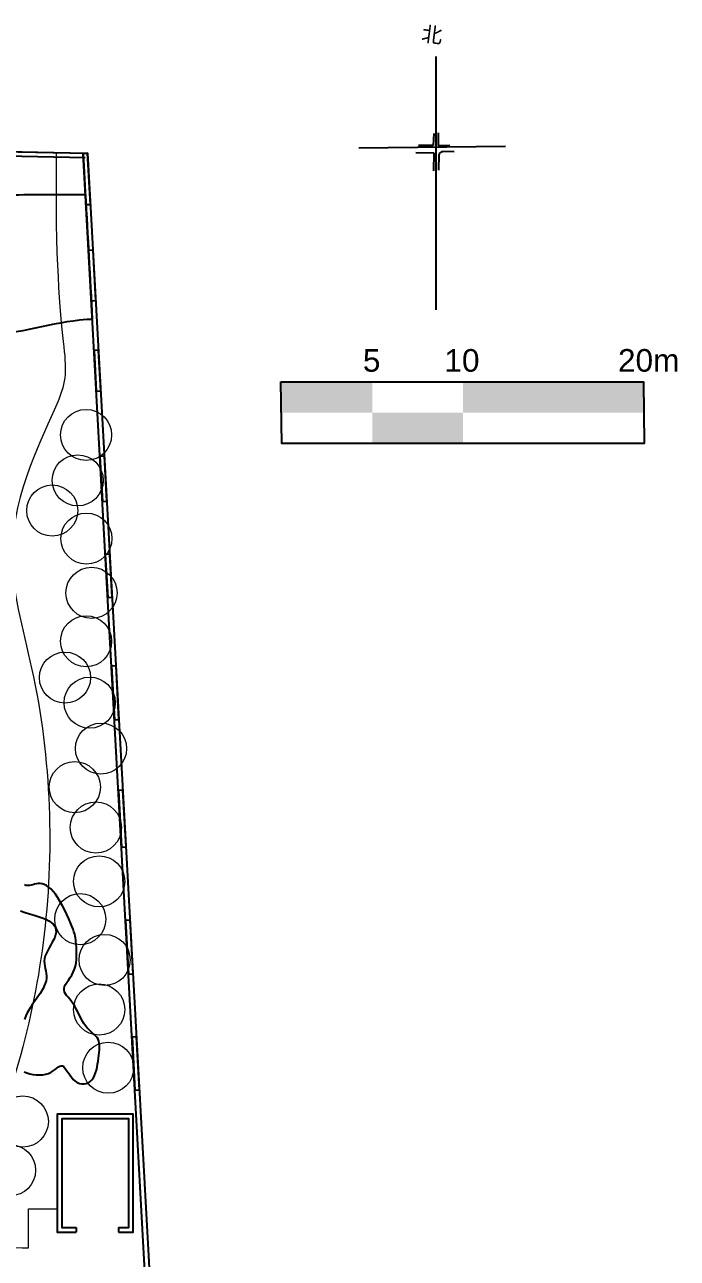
# Model space of a CAD drawing. Header units: millimetres. Extents: x -15937 to 135402, y -14729 to 208416.
# Drawn here: x 95218 to 131231, y 124363 to 192418 of the extents above; entities that cross this region are included whole.
import ezdxf

# ---------------------------------------------------------------- set-up
doc = ezdxf.new("R2010")
doc.units = ezdxf.units.MM
for name, color, linetype in [('archi', 7, 'Continuous'), ('rock', 30, 'Continuous'), ('water', 130, 'Continuous'), ('比例尺、指北针', 7, 'Continuous')]:
    doc.layers.add(name, color=color, linetype=linetype)
doc.layers.add('plant', color=90, linetype='Continuous', lineweight=0)
doc.layers.add('road', color=50, linetype='Continuous', lineweight=0)
doc.styles.get("Standard").update_dxf_attribs({"font": 'arial.ttf'})

msp = doc.modelspace()

# ---------------------------------------------------------------- hatches: boundary and pattern name
h = msp.add_hatch(color=256)
h.dxf.hatch_style = 1
h.paths.add_polyline_path([(114404, 172722), (109360, 172722), (109382, 171019), (114404, 171019)])
h.paths.add_polyline_path([(119404, 171019), (114404, 171019), (114404, 169315), (119404, 169315)])
h.paths.add_polyline_path([(129360, 172722), (119404, 172722), (119404, 171019), (129382, 171019)])

# ---------------------------------------------------------------- linework, layer by layer
msp.add_lwpolyline([(-9597, 56014), (-10506, 134998), (-2023, 190482), (71558, 189097), (74451, 186109), (82698, 185916), (82698, 187883), (90068, 187883), (90068, 185501), (98694, 185327), (102554, 115530)])
msp.add_lwpolyline([(109360, 172722), (129360, 172722), (129404, 169315), (109404, 169315)], close=True)
at = {"layer": 'archi'}
for points in [[(98564, 185080), (89814, 185264)], [(98569, 185320), (89819, 185504)], [(101906, 115242), (102298, 115629), (98444, 185313), (98694, 185327), (102554, 115530), (102082, 115064)], [(100388, 125806), (101211, 125806), (101211, 132311), (97018, 132311), (97018, 125806), (98056, 125806)], [(100388, 126056), (100962, 126056), (100962, 132061), (97268, 132061), (97268, 126056), (98056, 126056)], [(98056, 126056), (98056, 125806)], [(100388, 126056), (100388, 125806)]]:
    msp.add_lwpolyline(points, dxfattribs=at)
for points in [[(98601, 182490), (98850, 182504), (98694, 185328), (98444, 185314)], [(98894, 177189), (99143, 177203), (98989, 179980), (98740, 179966)], [(99169, 172207), (99418, 172221), (99295, 174456), (99046, 174442)], [(99506, 166110), (99756, 166124), (99618, 168608), (99369, 168594)], [(99799, 160814), (100049, 160828), (99917, 163203), (99668, 163190)], [(100172, 154074), (100421, 154088), (100258, 157045), (100009, 157031)], [(100561, 147041), (100810, 147055), (100637, 150188), (100388, 150174)], [(100949, 140034), (101198, 140048), (101034, 143014), (100785, 143000)], [(101302, 133642), (101551, 133656), (101390, 136575), (101141, 136561)]]:
    msp.add_lwpolyline(points, close=True, dxfattribs=at)
at = {"layer": 'plant'}
for centre in [(98606, 169786), (98145, 167279), (96740, 165614), (98626, 164069), (98907, 161073), (98606, 158405), (97442, 156400), (98806, 155015), (99428, 152483), (97984, 150357), (99147, 148131), (99328, 145157), (98284, 143070), (99629, 140824), (99328, 138087), (99829, 134878), (95114, 131909), (94412, 129221)]:
    msp.add_circle(centre, 1410, dxfattribs=at)
at = {"layer": 'road'}
msp.add_open_spline([(96962, 185354), (96797, 173341), (98979, 174788), (93466, 164548), (96641, 154115), (97015, 141636), (94114, 131943), (91324, 126036), (92193, 125108), (92618, 124977), (93558, 124966), (94498, 124955), (95438, 124945), (95438, 125659), (95438, 126374), (95438, 127088), (95965, 127088), (96492, 127088), (97018, 127088)], degree=3, knots=[0, 0, 0, 0, 15288.518951, 24895.856136, 31199.625435, 45769.670893, 59982.264864, 61627.467773, 62912.722085, 62912.722085, 62912.722085, 62913.722085, 62913.722085, 62913.722085, 62914.722085, 62914.722085, 62914.722085, 62915.722085, 62915.722085, 62915.722085, 62915.722085], dxfattribs=at)
at = {"layer": 'rock'}
for points in [[(95194, 134647), (95338, 134587), (95500, 134539), (95674, 134504), (95855, 134483), (96038, 134478), (96216, 134488), (96386, 134516), (96542, 134562), (96679, 134625), (96799, 134700), (96905, 134780), (96999, 134855), (97083, 134920), (97161, 134967), (97235, 134988), (97307, 134975), (97380, 134924), (97455, 134841), (97533, 134733), (97615, 134611), (97702, 134481), (97795, 134352), (97895, 134233), (98003, 134132), (98120, 134056), (98243, 134006), (98368, 133981), (98493, 133980), (98616, 134004), (98732, 134051), (98838, 134120), (98933, 134211), (99012, 134323), (99078, 134452), (99133, 134596), (99177, 134751), (99213, 134913), (99243, 135079), (99269, 135245), (99291, 135409), (99312, 135566), (99331, 135716), (99344, 135859), (99350, 135994), (99348, 136121), (99335, 136239), (99309, 136349), (99268, 136449), (99211, 136541), (99141, 136625), (99059, 136707), (98968, 136790), (98872, 136876), (98773, 136969), (98674, 137073), (98577, 137191), (98486, 137325), (98398, 137472), (98314, 137629), (98231, 137791), (98148, 137954), (98065, 138114), (97979, 138267), (97890, 138410), (97797, 138539), (97704, 138655), (97615, 138762), (97535, 138862), (97468, 138958), (97419, 139053), (97392, 139148), (97392, 139247), (97421, 139352), (97476, 139464), (97549, 139584), (97634, 139711), (97725, 139847), (97815, 139992), (97899, 140147), (97969, 140311), (98022, 140486), (98057, 140667), (98078, 140851), (98087, 141035), (98087, 141214), (98081, 141386), (98071, 141545), (98060, 141689), (98049, 141815), (98038, 141928), (98024, 142034), (98004, 142140), (97977, 142251), (97940, 142374), (97890, 142516), (97826, 142682), (97746, 142876), (97651, 143094), (97544, 143326), (97428, 143566), (97304, 143806), (97176, 144037), (97046, 144253), (96915, 144445), (96787, 144607), (96662, 144739), (96539, 144844), (96419, 144924), (96302, 144981), (96188, 145017), (96077, 145035), (95970, 145036), (95865, 145024), (95764, 145002), (95665, 144976), (95570, 144951), (95477, 144933), (95387, 144926), (95300, 144936), (95216, 144968)], [(94988, 143525), (95240, 143441), (95491, 143363), (95735, 143288), (95968, 143215), (96185, 143142), (96380, 143066), (96548, 142984), (96685, 142895), (96792, 142800), (96870, 142697), (96921, 142587), (96946, 142471), (96947, 142348), (96925, 142219), (96882, 142084), (96820, 141944), (96744, 141798), (96660, 141650), (96573, 141499), (96490, 141348), (96415, 141197), (96355, 141048), (96315, 140902), (96300, 140759), (96304, 140620), (96323, 140484), (96349, 140349), (96378, 140215), (96403, 140081), (96418, 139946), (96417, 139809), (96396, 139670), (96356, 139530), (96301, 139388), (96232, 139247), (96153, 139107), (96067, 138970), (95976, 138836), (95885, 138706), (95794, 138581), (95705, 138457), (95618, 138331), (95532, 138200), (95448, 138059), (95365, 137905), (95284, 137735), (95205, 137544)]]:
    msp.add_lwpolyline(points, dxfattribs=at)
at = {"layer": 'water'}
msp.add_open_spline([(98951, 176161), (98797, 176159), (96661, 176025), (93255, 174712), (88134, 177008), (83042, 178887), (78172, 175394), (72892, 177977), (63765, 176502), (54412, 178984), (43865, 178028), (41310, 172186), (42328, 167478), (45037, 163509), (43340, 159092), (40659, 155035), (34709, 155917), (30646, 153376), (26797, 150049), (28059, 147868), (28108, 146182), (27986, 143773), (31407, 143115), (33011, 139967), (32290, 136808), (34707, 134889), (32834, 130285), (39641, 126217), (46336, 127965), (51035, 122934), (55285, 124984), (57423, 123924), (59106, 124210), (59302, 126578), (59052, 129719), (60077, 134191), (57005, 136959), (54398, 138046), (51180, 138314), (49414, 141505), (49787, 144965), (49853, 148434), (52110, 150270), (55388, 149991), (58777, 149778), (62031, 150690), (63901, 148873), (67667, 149655), (70222, 149646), (74749, 150647), (73619, 148026), (72225, 145731), (74430, 142099), (77403, 141975), (78929, 139376), (79057, 136208), (78881, 132188), (73803, 130082), (69370, 130372), (64628, 130414), (62034, 128045), (61472, 124768), (59159, 121908), (56142, 122816), (57102, 118990), (56446, 116101), (58710, 114324), (59714, 111995), (56476, 110437), (57819, 105840), (53495, 104123), (51039, 101299), (50108, 98255), (49929, 94426), (52242, 91465), (52988, 87816), (52810, 84671), (53619, 81867), (52268, 79375), (54333, 76880), (53699, 74116), (53954, 70955), (51549, 70480), (50726, 72886), (51582, 75247), (50875, 77535), (50530, 79585), (51738, 80684), (50899, 82269), (51698, 84186), (51173, 87317), (48997, 91431), (44812, 90274), (43860, 88319), (41965, 88223), (40770, 90298), (38917, 88543), (36400, 89408), (34192, 87954), (32085, 89402), (31643, 88065), (30135, 88245), (29711, 89528), (26795, 88181), (24079, 87904), (22050, 85499), (21704, 83727), (20426, 83782), (20024, 82631), (19695, 83887), (19110, 84254), (20334, 85142), (21770, 87452), (17658, 89598), (14654, 89002), (13506, 87675), (13240, 87380), (13560, 88070), (13560, 88070), (9315, 88008), (7150, 88020), (6799, 88660), (6539, 90302), (7081, 92586), (8709, 92817), (9331, 94767), (6847, 94397), (4651, 93848), (4665, 97139), (7294, 97394), (9816, 97160), (12047, 94767), (15778, 94109), (21780, 99022), (30705, 97798), (38113, 99577), (41459, 98673), (43138, 101510), (45612, 98984), (47923, 100177), (48366, 103173), (52830, 102874), (53039, 106767), (56693, 107692), (55548, 111457), (57732, 114487), (54853, 116917), (52399, 119138), (48222, 122628), (41486, 119447), (36732, 126517), (30695, 123618), (26524, 126206), (23789, 123961), (20802, 125028), (18417, 124527), (15466, 124074), (16120, 120848), (17663, 119201), (16512, 116626), (13192, 118969), (12054, 121358), (8543, 123029), (10039, 127009), (7401, 129303), (4696, 131094), (5372, 134690), (4134, 137902), (1604, 138397), (-315, 138078), (-2195, 139895), (-1688, 142016), (-1141, 144378), (871, 143449), (1796, 141581), (4404, 141274), (6043, 138703), (7118, 135269), (11274, 133207), (14999, 133666), (17815, 131249), (21347, 131960), (24598, 133021), (27901, 134598), (29196, 138233), (27896, 142581), (24476, 141646), (22527, 144440), (21289, 147856), (19731, 151740), (23227, 157546), (26503, 164414), (33793, 169259), (36601, 176282), (31401, 179682), (25580, 180406), (17963, 180998), (10347, 179749), (3100, 181041), (-1101, 180482), (-3351, 180150), (-2937, 182853), (-2524, 185556), (-2111, 188259), (-402, 188630), (3487, 189385), (16797, 186902), (31950, 187159), (47631, 185442), (56240, 186614), (62841, 186679), (69128, 184454), (75580, 185787), (80427, 185523), (82698, 185376), (82698, 184873), (82698, 184371), (82620, 182660), (83330, 184330), (84190, 183930), (84950, 184180), (84850, 182990), (83980, 180580), (85697, 181238), (86001, 181238), (87070, 181340), (88230, 180530), (88153, 182115), (88270, 182990), (88160, 184600), (88780, 183690), (89430, 183868), (90120, 183630), (90068, 184034), (90068, 184200), (90068, 184366), (90206, 184300), (91006, 183888), (92333, 182944), (95158, 183075), (97264, 183058), (98570, 183043), (98697, 180750), (98824, 178457), (98950, 176164)], degree=3, knots=[0, 0, 0, 0, 802.835805, 6153.091065, 9733.44727, 16724.326439, 20186.889277, 25455.090733, 31807.401638, 46359.623135, 54213.305865, 58579.834832, 62833.29931, 67881.652336, 71168.440543, 75906.691532, 80394.795207, 86500.914769, 90432.027285, 92006.413996, 93036.74619, 95424.53796, 97773.415399, 101571.607213, 104355.948452, 106252.049354, 109285.578459, 116140.561932, 122932.696099, 128776.707724, 132361.119034, 134608.899185, 135681.272899, 136378.077966, 140826.072237, 145684.107435, 147652.815702, 152126.888295, 153815.236625, 156532.125662, 161234.701662, 164132.245125, 165855.135784, 168953.046311, 173081.405788, 176080.463353, 177616.983044, 179961.93476, 185977.22725, 187762.095629, 189233.498833, 191971.256396, 196123.906603, 198354.906023, 199840.221333, 204157.699639, 207935.869806, 209677.690067, 219045.511673, 221040.247943, 222804.523686, 228553.959639, 230486.234339, 232578.404735, 234734.229469, 238735.165154, 240992.996845, 242649.583733, 244856.840129, 249080.384998, 252982.727227, 256296.825454, 259820.415449, 261943.402392, 267100.065926, 269931.950235, 272540.062261, 276170.354598, 278005.717726, 279793.266603, 284399.119563, 286161.015674, 287662.156477, 289589.413781, 291983.610106, 294881.66984, 296355.351432, 297585.870223, 298853.287678, 300797.226041, 303224.875507, 308026.414248, 311811.133693, 312658.09576, 313991.473954, 316349.949555, 317334.666426, 320250.152134, 322921.670965, 324903.472001, 325638.443898, 326720.054119, 327810.164619, 328773.179292, 334435.254251, 335864.260427, 337818.155615, 338522.373622, 339063.17605, 340267.240461, 340455.217811, 340745.959938, 343519.904524, 347298.721058, 350434.39151, 352043.565969, 352043.565969, 352043.565969, 352044.565969, 352045.565969, 352045.565969, 352045.565969, 354569.802493, 356569.310497, 357824.217494, 358788.29791, 361040.506712, 362486.045705, 364601.304868, 366943.0543, 368922.474679, 371884.871978, 375938.496588, 378302.318251, 393494.139945, 399231.759072, 400364.844681, 402863.079283, 405887.192736, 407440.093481, 409351.080266, 413592.188651, 416028.072595, 418664.379172, 422111.265874, 425065.453861, 427710.497632, 431211.963178, 435423.170726, 442037.772854, 448438.691457, 454562.903009, 458216.964303, 460603.307687, 463468.090817, 466482.614301, 467965.353137, 471035.621952, 473104.297365, 474271.12411, 477645.925449, 480633.75083, 482805.690562, 487443.970855, 489205.281394, 492545.192715, 495841.311077, 498828.759256, 501398.29284, 502526.43475, 504302.444678, 507721.090576, 508660.554101, 510239.209299, 512146.304514, 514858.504543, 516666.979939, 520609.352975, 524942.207449, 528736.33685, 530843.861966, 534988.655489, 538015.365521, 541065.439511, 544961.879321, 548588.040992, 550906.868164, 553249.915738, 557229.437745, 562212.295507, 563654.567578, 576384.638963, 583313.904276, 589378.654983, 593654.48239, 598719.316476, 606631.737111, 615473.953226, 620748.36738, 627635.412806, 627635.412806, 627635.412806, 627636.412806, 627636.412806, 627636.412806, 633009.340304, 638995.104438, 666214.735071, 676849.124642, 684196.72531, 691260.948547, 695637.91299, 703080.188349, 709650.630851, 709650.630851, 709650.630851, 709651.630851, 709651.630851, 709651.630851, 709652.630851, 709652.630851, 709652.630851, 709653.630851, 709653.630851, 709653.630851, 709654.630851, 709654.630851, 709654.630851, 709655.630851, 709655.630851, 709655.630851, 709656.630851, 709656.630851, 709656.630851, 709657.630851, 709657.630851, 709657.630851, 710501.76117, 712246.010243, 714196.191673, 718370.205277, 718370.205277, 718370.205277, 718371.205277, 718371.205277, 718371.205277, 718371.205277], dxfattribs=at)
at = {"layer": '比例尺、指北针'}
for p, q in [((117899, 190654), (117899, 176682)), ((117794, 186415), (117766, 185753)), ((118034, 186458), (118033, 185752)), ((121753, 185698), (113653, 185602)), ((116807, 185363), (117794, 185346)), ((117766, 185753), (116956, 185749)), ((117794, 185346), (117778, 184351)), ((118033, 185752), (118674, 185779)), ((118080, 185262), (118047, 184384)), ((118912, 185400), (118297, 185413))]:
    msp.add_line(p, q, dxfattribs=at)
msp.add_arc((118293, 185187), 225, 88.8608, 160.69351, dxfattribs=at)

# ---------------------------------------------------------------- texts
at = {"attachment_point": 1}
for s, insert, char_height in [('5', (113880, 174522), 1248), ('10', (118378, 174522), 1247.7), ('20m', (127956, 174522), 1247.7)]:
    msp.add_mtext_dynamic_manual_height_columns(s, width=3188.35, gutter_width=13, heights=[0], dxfattribs=dict(at, insert=insert, char_height=char_height))
at = {"layer": '比例尺、指北针', "lineweight": 53}
msp.add_text('北', height=846, rotation=352.73805, dxfattribs=at).set_placement((117070, 191524))

doc.saveas('drawing.dxf')
